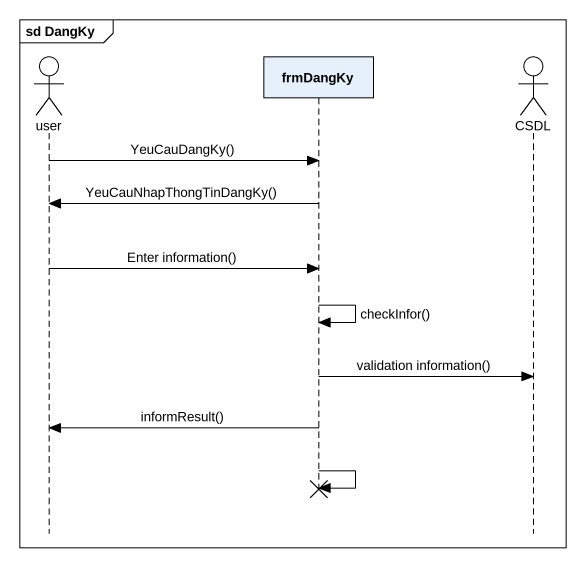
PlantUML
@startuml
mainframe sd DangKy
hide footbox
actor user
participant frmDangKy
actor CSDL

user -> frmDangKy : YeuCauDangKy()
frmDangKy -> user : YeuCauNhapThongTinDangKy()
user -> frmDangKy : Enter information()
frmDangKy -> frmDangKy : checkInfor()
frmDangKy -> CSDL : validation information()
frmDangKy -> user : informResult()
frmDangKy -> frmDangKy
@enduml
